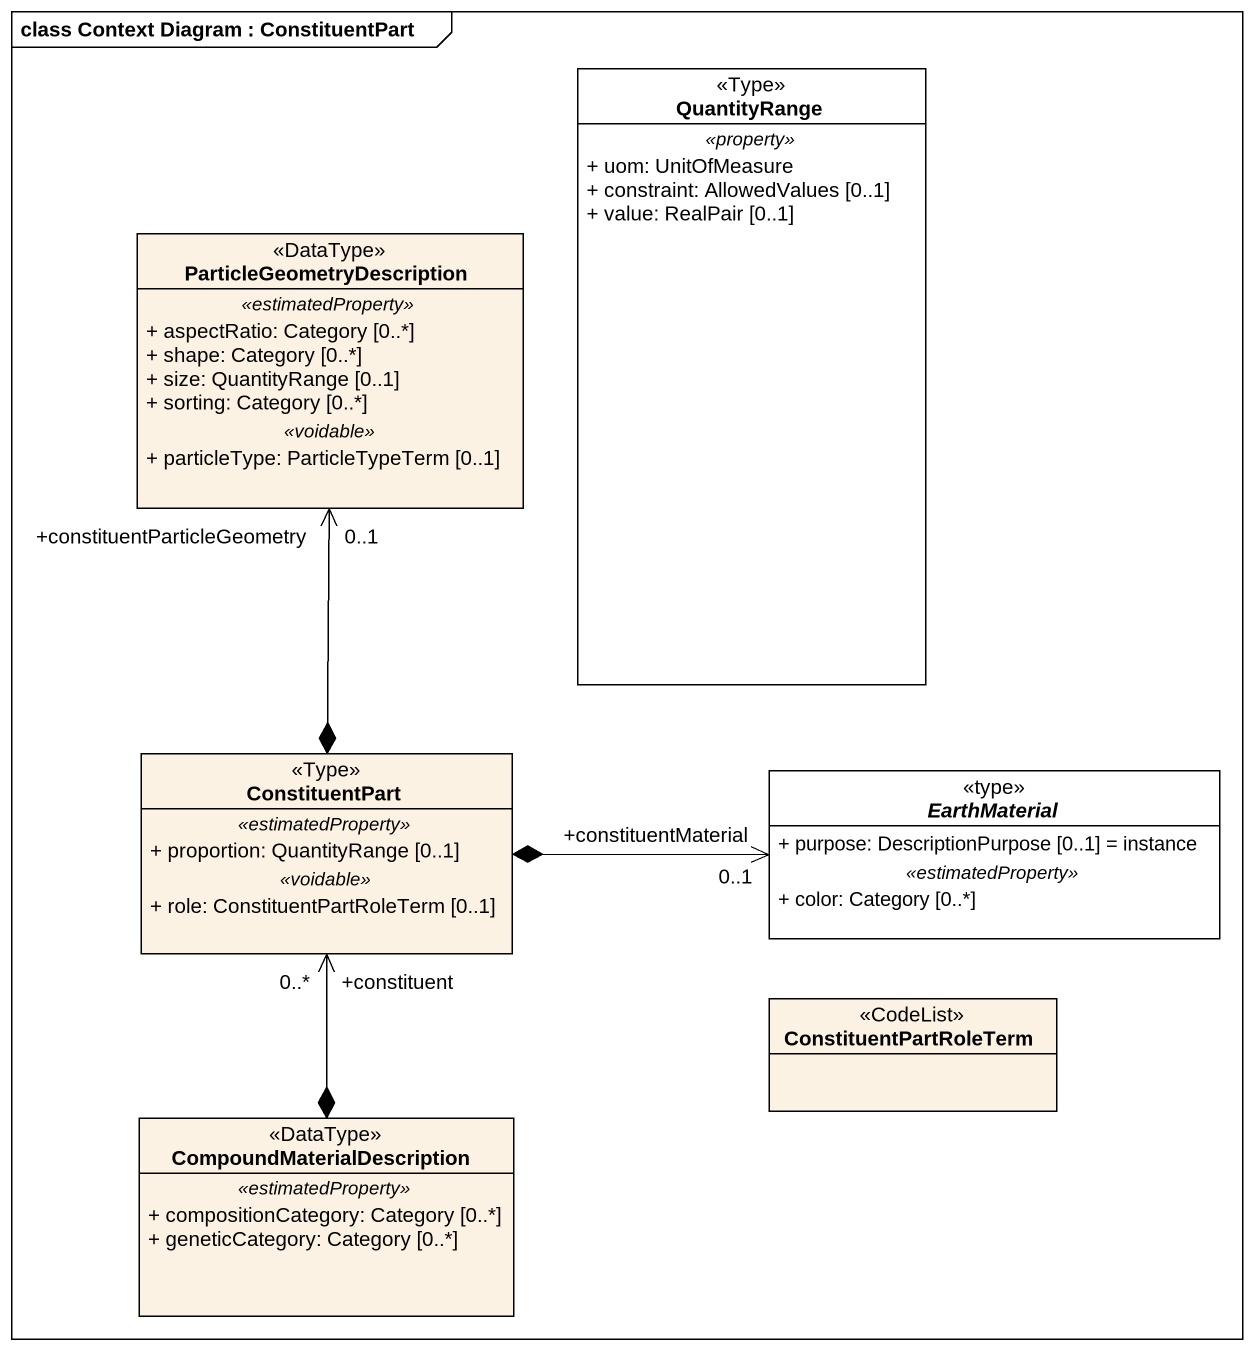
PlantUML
@startuml
mainframe class Context Diagram : ConstituentPart
hide circle
hide empty members
skinparam classAttributeIconSize 0
class QuantityRange <<Type>> {
  .. <<property>> ..
  + uom: UnitOfMeasure
  + constraint: AllowedValues [0..1]
  + value: RealPair [0..1]
}
class ParticleGeometryDescription <<DataType>> #FCF2E3 {
  .. <<estimatedProperty>> ..
  + aspectRatio: Category [0..*]
  + shape: Category [0..*]
  + size: QuantityRange [0..1]
  + sorting: Category [0..*]
  .. <<voidable>> ..
  + particleType: ParticleTypeTerm [0..1]
}
class ConstituentPart <<Type>> #FCF2E3 {
  .. <<estimatedProperty>> ..
  + proportion: QuantityRange [0..1]
  .. <<voidable>> ..
  + role: ConstituentPartRoleTerm [0..1]
}
abstract class EarthMaterial <<type>> {
  + purpose: DescriptionPurpose [0..1] = instance
  .. <<estimatedProperty>> ..
  + color: Category [0..*]
}
class ConstituentPartRoleTerm <<CodeList>> #FCF2E3
class CompoundMaterialDescription <<DataType>> #FCF2E3 {
  .. <<estimatedProperty>> ..
  + compositionCategory: Category [0..*]
  + geneticCategory: Category [0..*]
}
ConstituentPart *-up-> "+constituentParticleGeometry\n0..1" ParticleGeometryDescription
ConstituentPart *-right-> "+constituentMaterial\n0..1" EarthMaterial
CompoundMaterialDescription *-up-> "+constituent\n0..*" ConstituentPart
@enduml
